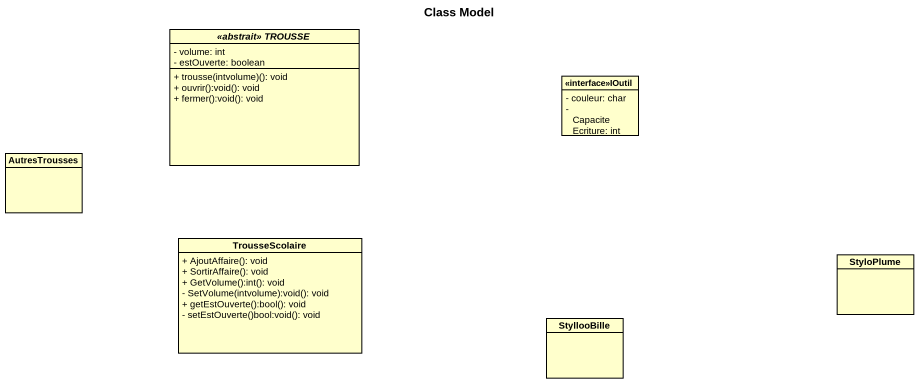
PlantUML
@startuml
title Class Model
hide circle
hide empty members
skinparam classAttributeIconSize 0
abstract class "<<abstrait>> TROUSSE" as abstrait_TROUSSE {
  - volume: int
  - estOuverte: boolean
  + trousse(intvolume)(): void
  + ouvrir():void(): void
  + fermer():void(): void
}
class "<<interface>>IOutil" as interface_IOutil {
  - couleur: char
  - CapaciteEcriture: int
}
class AutresTrousses
class TrousseScolaire {
  + AjoutAffaire(): void
  + SortirAffaire(): void
  + GetVolume():int(): void
  - SetVolume(intvolume):void(): void
  + getEstOuverte():bool(): void
  - setEstOuverte()bool:void(): void
}
class StyloPlume
class StyllooBille
@enduml
